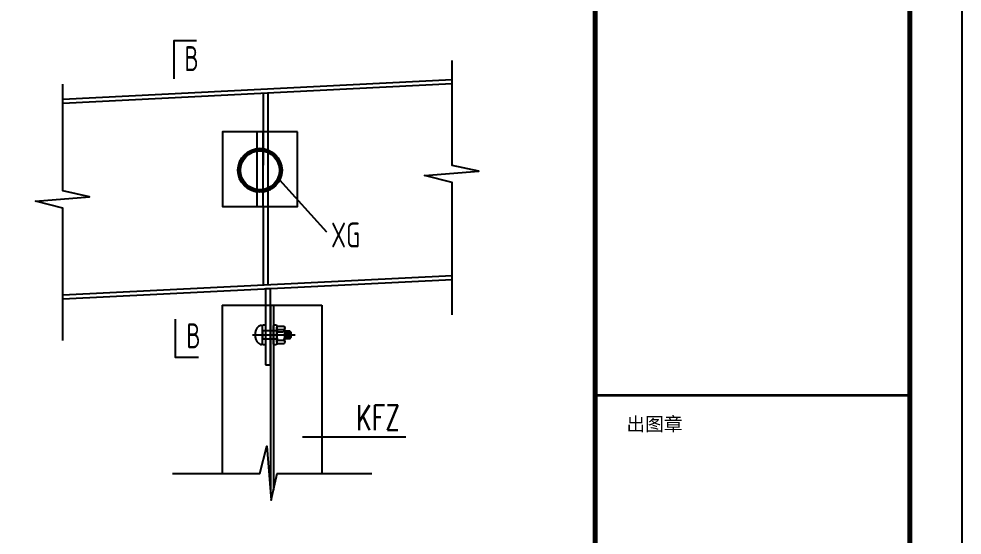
# Model space of a CAD drawing. Extents: x 19118 to 566552, y -1188739 to 92943.
# Drawn here: x 191297 to 210217, y -945826 to -935461 of the extents above; entities that cross this region are included whole.
import ezdxf
from ezdxf.enums import TextEntityAlignment as Align

# ---------------------------------------------------------------- set-up
doc = ezdxf.new("R2010")
doc.units = 0
doc.header["$LTSCALE"] = 1000
doc.header["$MEASUREMENT"] = 0
for name, pattern in [('ACAD_ISO02W100', [15, 12, -3]), ('CENTER', [2, 1.25, -0.25, 0.25, -0.25]), ('CONTINOUS', [0]), ('DASH', [0.35, 0.25, -0.1]), ('HIDDEN', [9.525, 6.35, -3.175])]:
    doc.linetypes.add(name, pattern=pattern)
doc.layers.get('0').update_dxf_attribs({"linetype": 'CONTINUOUS'})
for name, color, linetype in [('BOARD1', 2, 'CONTINOUS'), ('CENTER', 1, 'CENTER'), ('GL', 3, 'CONTINUOUS'), ('H-立', 3, 'CONTINUOUS'), ('PUB_TITLE', 4, 'CONTINUOUS'), ('中文', 2, 'CONTINUOUS'), ('图框', 4, 'CONTINUOUS'), ('座标线', 1, 'CONTINUOUS'), ('文字', 3, 'CONTINUOUS'), ('标注尺寸', 253, 'CONTINUOUS'), ('砖墙投影', 5, 'HIDDEN'), ('螺栓', 4, 'CONTINUOUS')]:
    doc.layers.add(name, color=color, linetype=linetype)
doc.styles.add('LYT_STYPE', font='txt.shx', dxfattribs={"width": 0.7, "bigfont": 'hztxt.shx'})
doc.styles.get("Standard").update_dxf_attribs({"font": 'atssdeng.shx', "bigfont": 'atssdchn.shx'})
doc.styles.add('黑体', font='simhei.ttf', dxfattribs={"width": 0.6, "height": 4.3})

msp = doc.modelspace()

# ---------------------------------------------------------------- hatches: boundary and pattern name
at = {"layer": 'GL'}
h = msp.add_hatch(dxfattribs=at)
h.set_pattern_fill('_U', color=256, scale=29.799107, angle=225, style=0, pattern_type=0)
h.set_pattern_definition([(225, (11618.932, -781369.648), (21.0711507, -21.0711507), [])])
h.paths.add_polyline_path([(195984.13, -938917.45, 0.05786819), (196083.46, -938940.52), (196083.46, -938890.5, -0.06574444), (195984.13, -938864.27)])
h.paths.add_polyline_path([(196083.46, -938940.52, 0.05635822), (196182.79, -938940.52), (196182.79, -938890.5, -0.06354672), (196083.46, -938890.5)])
h.paths.add_polyline_path([(196182.79, -938940.52, 0.38160615), (196575.15, -938501.3, 0.38160615), (196182.79, -938062.08), (196182.79, -938112.1, -0.37750884), (196525.48, -938501.3, -0.37750884), (196182.79, -938890.5)])
h.paths.add_polyline_path([(195984.13, -938917.45), (195984.13, -938864.27, -0.30421408), (195740.77, -938501.3, -0.30421408), (195984.13, -938138.34), (195984.13, -938085.15, 0.31674336), (195691.11, -938501.3, 0.31674336)])
h.paths.add_polyline_path([(195984.13, -938138.34, -0.06574444), (196083.46, -938112.1), (196083.46, -938062.08, 0.05786819), (195984.13, -938085.15)])
h.paths.add_polyline_path([(196083.46, -938112.1, -0.06354672), (196182.79, -938112.1), (196182.79, -938062.08, 0.05635822), (196083.46, -938062.08)])
at = {"layer": '螺栓'}
h = msp.add_hatch(dxfattribs=at)
h.set_pattern_fill('ANSI33', color=5, scale=4, angle=45.999763, style=0)
h.set_pattern_definition([(268.9997626, (-122656.908, -1607541.05), (-25.3961296, 0.4433963), []), (268.9997626, (-122644.43, -1607553.97), (-25.3961296, 0.4433963), [12.7, -6.35])])
h.paths.add_polyline_path([(196725.63, -941725.93), (196629.63, -941725.93), (196629.63, -941805.93), (196749.63, -941805.93), (196749.63, -941749.93)])
h.paths.add_polyline_path([(196629.63, -941805.93), (196629.63, -941885.93), (196709.63, -941885.93), (196729.54, -941885.93), (196749.63, -941859.07), (196749.63, -941805.93)])

# ---------------------------------------------------------------- linework, layer by layer
at = {"linetype": 'DASH', "ltscale": 10}
msp.add_lwpolyline([(196195.63, -937731.08), (196070.63, -937731.08), (196070.63, -939231.08), (196195.63, -939231.08)], close=True, dxfattribs=at)
at = {"layer": 'BOARD1'}
for points in [[(194860.93, -935899.99), (194402.21, -935899.99), (194402.21, -936667.26)], [(194898.24, -942256.73), (194439.51, -942256.73), (194439.51, -941489.46)]]:
    msp.add_lwpolyline(points, dxfattribs=at)
at = {"layer": 'CENTER'}
msp.add_line((195986.28, -941805.92), (196841.94, -941805.93), dxfattribs=at)
at = {"layer": 'GL'}
msp.add_lwpolyline([(196883.13, -937731.08), (195383.13, -937731.08), (195383.13, -939231.08), (196883.13, -939231.08)], close=True, dxfattribs=at)
for radius in [442.02, 392.35]:
    msp.add_circle((196133.13, -938501.3), radius, dxfattribs=at)
at = {"layer": 'H-立'}
for p, q in [((199989.83, -936766.82), (192182.41, -937157.19)), ((192182.41, -941001.99), (199989.83, -940611.61)), ((195375.63, -941205.92), (195375.63, -944590.03)), ((195375.63, -941205.92), (197375.63, -941205.92)), ((197375.63, -941205.92), (197375.63, -944590.03))]:
    msp.add_line(p, q, dxfattribs=at)
for points in [[(199989.83, -936686.72), (192182.41, -937077.09)], [(196195.63, -939231.08), (196195.63, -940801.32), (196295.63, -940796.32), (196295.63, -936951.53), (196195.63, -936956.53), (196195.63, -938397.47)], [(192182.41, -941082.08), (199989.83, -940691.71)]]:
    msp.add_lwpolyline(points, dxfattribs=at)
msp.add_lwpolyline([(196245.63, -942405.92), (196345.63, -942405.92), (196345.63, -940878.92), (196245.63, -940878.92)], close=True, dxfattribs=at)
at = {"layer": 'PUB_TITLE'}
msp.add_lwpolyline([(77811.65, -969995.52), (210216.65, -969995.52), (210216.65, -907625.52), (77811.65, -907625.52)], close=True, dxfattribs=at)
at = {"layer": 'PUB_TITLE', "const_width": 105}
msp.add_lwpolyline([(80436.65, -968945.52), (209166.65, -968945.52), (209166.65, -908675.52), (80436.65, -908675.52)], close=True, dxfattribs=at)
at = {"layer": '图框', "color": 4, "const_width": 103.52}
msp.add_lwpolyline([(202856.96, -908675.52), (209166.65, -908675.52), (209166.65, -968945.52), (202856.96, -968945.52)], close=True, dxfattribs=at)
at = {"layer": '图框', "color": 0, "const_width": 52.5}
msp.add_lwpolyline([(202856.96, -943018.68), (209166.65, -943018.68)], dxfattribs=at)
at = {"layer": '座标线'}
for points in [[(199989.83, -941403.83), (199989.83, -938745.69), (199436.39, -938607.2), (200524.46, -938516.47), (199989.83, -938401.86), (199989.83, -936294.63)], [(192182.41, -941918.04), (192182.41, -939259.9), (191628.97, -939121.41), (192717.04, -939030.68), (192182.41, -938916.07), (192182.41, -936775.09)], [(194375.83, -944590.03), (196131.23, -944590.03), (196269.72, -944036.59), (196360.45, -945124.66), (196475.06, -944590.03), (198378.2, -944590.03)]]:
    msp.add_lwpolyline(points, dxfattribs=at)
at = {"layer": '标注尺寸'}
for p, q in [((197477.21, -939741.26), (196529.72, -938696.49)), ((199061.33, -943856.98), (196988.11, -943856.98))]:
    msp.add_line(p, q, dxfattribs=at)
at = {"layer": '砖墙投影', "ltscale": 1200}
for p, q in [((196345.63, -941205.92), (196345.63, -944946.88)), ((196405.63, -941205.92), (196405.63, -944913.93))]:
    msp.add_line(p, q, dxfattribs=at)
at = {"layer": '螺栓'}
for p, q in [((196455.63, -941743.18), (196595.63, -941743.18)), ((196493.63, -941698.53), (196605.63, -941698.53)), ((196493.63, -941913.33), (196605.63, -941913.33))]:
    msp.add_line(p, q, dxfattribs=at)
msp.add_lwpolyline([(196181.63, -941725.93), (196181.63, -941637.93, 0.41421356), (196157.63, -941613.93), (196142.17, -941613.93, 0.26335245), (196037.63, -941757.93), (196037.63, -941853.93, 0.26335245), (196142.17, -941997.93), (196157.63, -941997.93, 0.41421356), (196181.63, -941973.93), (196181.63, -941885.93)], format="xyb", dxfattribs=at)
for points in [[(196181.63, -941981.93), (196181.63, -941629.93, -0.41421356), (196205.63, -941605.93), (196221.63, -941605.93, -0.41421356), (196245.63, -941629.93), (196245.63, -941981.93, -0.41421356), (196221.63, -942005.93), (196205.63, -942005.93, -0.41421356)], [(196405.63, -941981.93), (196405.63, -941629.93, -0.41421356), (196429.63, -941605.93), (196445.63, -941605.93, -0.41421356), (196469.63, -941629.93), (196469.63, -941981.93, -0.41421356), (196445.63, -942005.93), (196429.63, -942005.93, -0.41421356)], [(196493.63, -941629.93), (196605.63, -941629.93, -0.69973381), (196605.63, -941698.53, -0.22345852), (196605.63, -941913.33, -0.69973381), (196605.63, -941981.93), (196493.63, -941981.93, -0.69973381), (196493.63, -941913.33, -0.22345852), (196493.63, -941698.53, -0.69973381)]]:
    msp.add_lwpolyline(points, format="xyb", close=True, dxfattribs=at)
at = {"layer": '螺栓', "color": 5, "linetype": 'ACAD_ISO02W100'}
msp.add_lwpolyline([(196181.63, -941885.93), (196469.63, -941885.93), (196469.63, -941725.93), (196181.63, -941725.93)], dxfattribs=at)
at = {"layer": '螺栓'}
for points in [[(196181.63, -941725.93), (196181.63, -941885.93)], [(196469.63, -941947.63), (196469.63, -941664.23)], [(196629.63, -941947.63), (196629.63, -941664.23)], [(196629.63, -941947.63), (196629.63, -941664.23)], [(196469.63, -941913.33), (196469.63, -941947.63)]]:
    msp.add_lwpolyline(points, dxfattribs=at)
msp.add_lwpolyline([(196749.63, -941749.93), (196749.63, -941859.07), (196729.54, -941885.93), (196709.63, -941885.93), (196629.63, -941885.93), (196629.63, -941725.93), (196725.63, -941725.93)], close=True, dxfattribs=at)

# ---------------------------------------------------------------- texts
at = {"layer": '中文', "color": 3, "width": 0.7}
for p in [(194619, -936508.16), (194656.3, -942073.25)]:
    msp.add_text('B', height=500, dxfattribs=at).set_placement(p)
msp.add_text('XG', height=500, dxfattribs=at).set_placement((197851.17, -939799.65), align=Align.MIDDLE_CENTER)
at = {"layer": '图框', "color": 4, "style": '黑体'}
msp.add_text('出图章', height=276.091, dxfattribs=at).set_placement((203481.87, -943733.12))
at = {"layer": '文字', "style": 'LYT_STYPE', "width": 0.7}
msp.add_text('KFZ', height=500, dxfattribs=at).set_placement((198503.32, -943466.31), align=Align.MIDDLE_CENTER)

doc.saveas('drawing.dxf')
